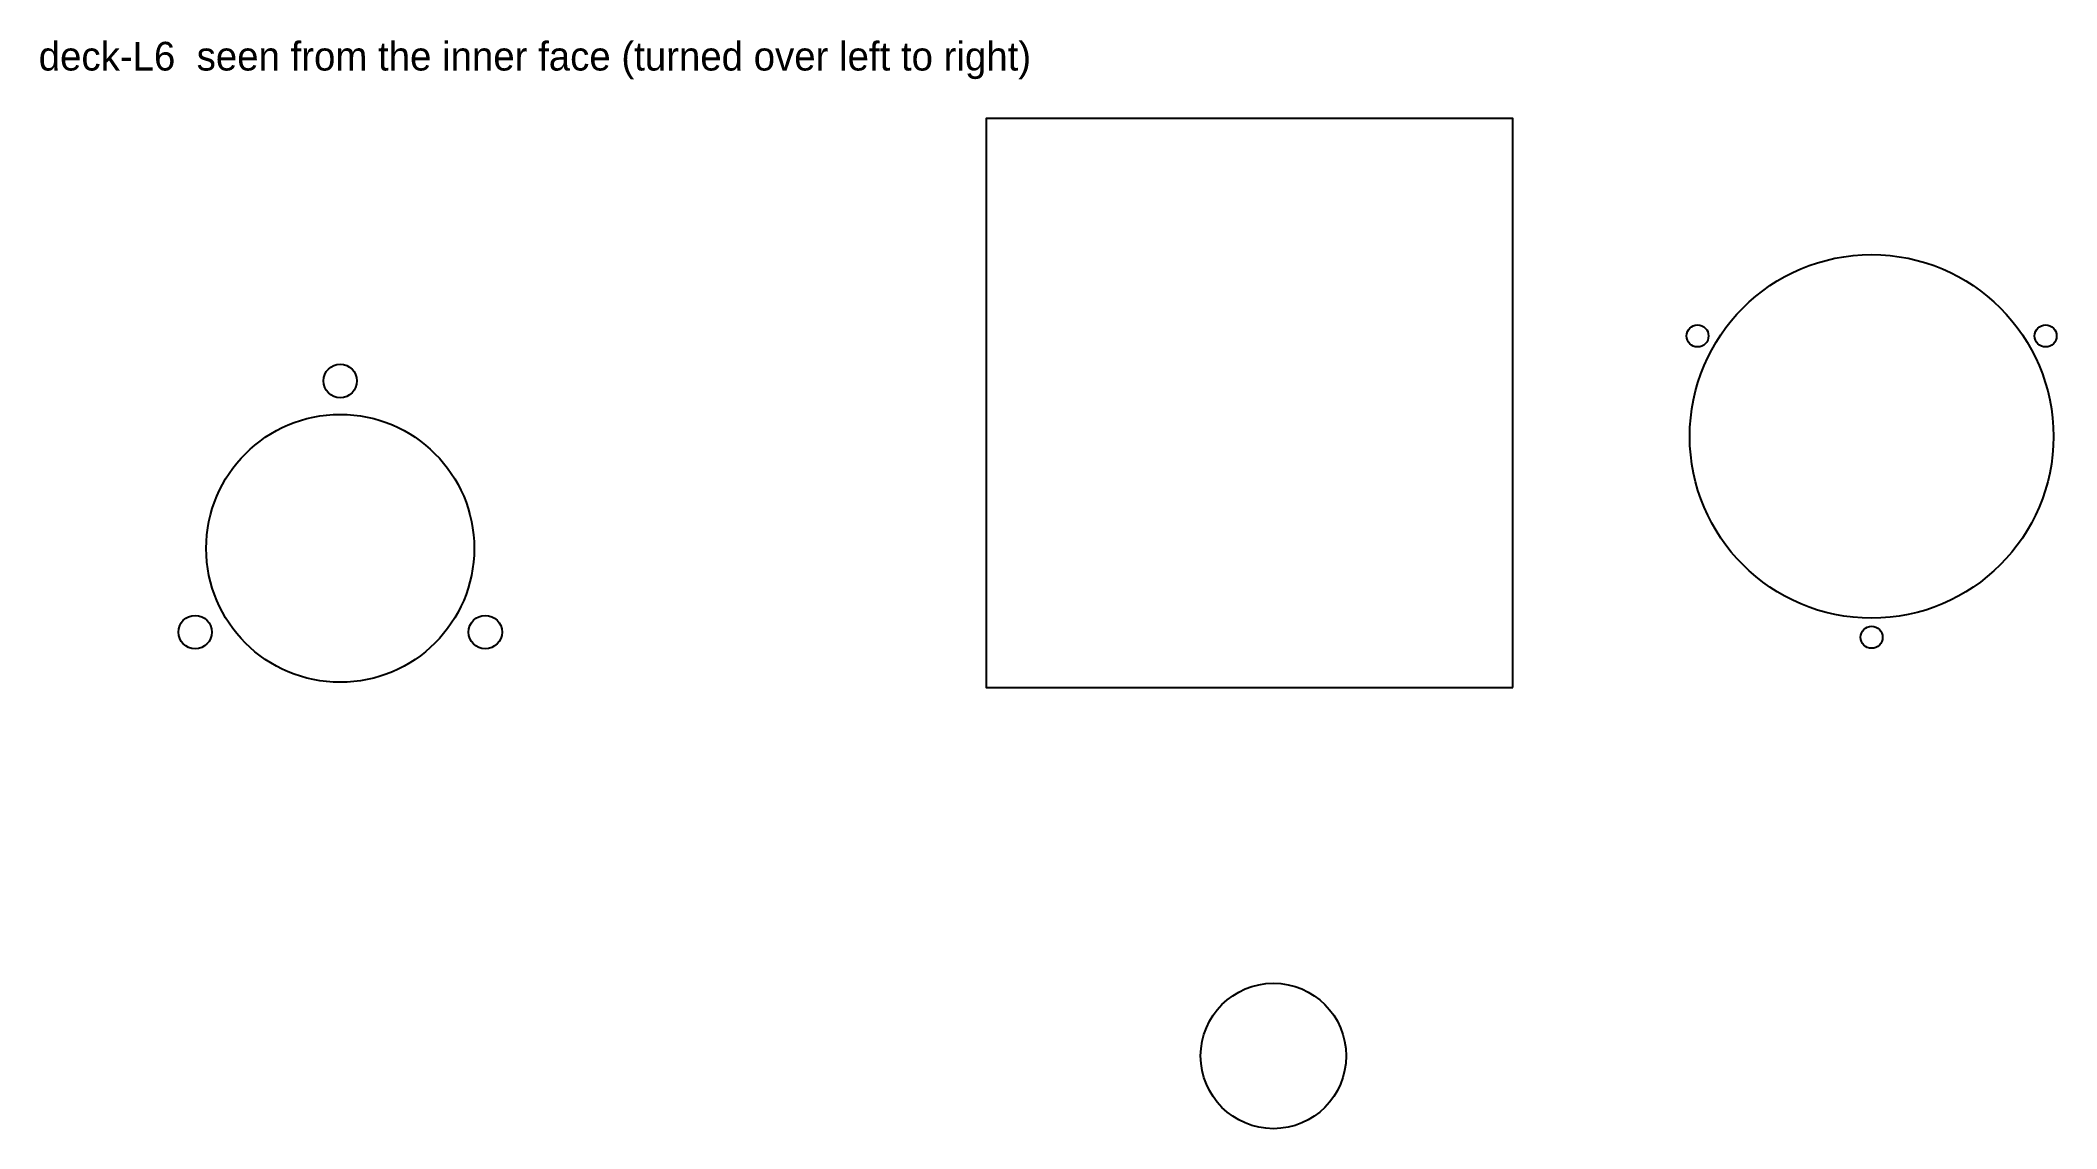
# Model space of a CAD drawing. Header units: millimetres. Extents: x 2 to 424, y 153 to 380.
import ezdxf

# ---------------------------------------------------------------- set-up
doc = ezdxf.new("R2010")
doc.units = ezdxf.units.MM
for name, color, linetype in [('NOTES', 7, 'Continuous'), ('POCKET_7.6MM_UNDERSIDE', 6, 'Continuous'), ('REF_THROUGH', 8, 'Continuous')]:
    doc.layers.add(name, color=color, linetype=linetype)

msp = doc.modelspace()

# ---------------------------------------------------------------- linework, layer by layer
at = {"layer": 'POCKET_7.6MM_UNDERSIDE'}
msp.add_lwpolyline([(310, 245), (310, 364), (200, 364), (200, 245), (310, 245)], close=True, dxfattribs=at)
at = {"layer": 'REF_THROUGH'}
for centre, radius in [((385, 297.52), 38), ((348.63, 318.52), 2.3), ((421.37, 318.52), 2.3), ((65, 309.11), 3.5), ((65, 274.11), 28), ((34.69, 256.61), 3.5), ((95.31, 256.61), 3.5), ((385, 255.52), 2.3), ((260, 168), 15.2)]:
    msp.add_circle(centre, radius, dxfattribs=at)

# ---------------------------------------------------------------- texts
at = {"layer": 'NOTES'}
msp.add_text('deck-L6  seen from the inner face (turned over left to right)', height=6, dxfattribs=at).set_placement((2, 374))

doc.saveas('drawing.dxf')
